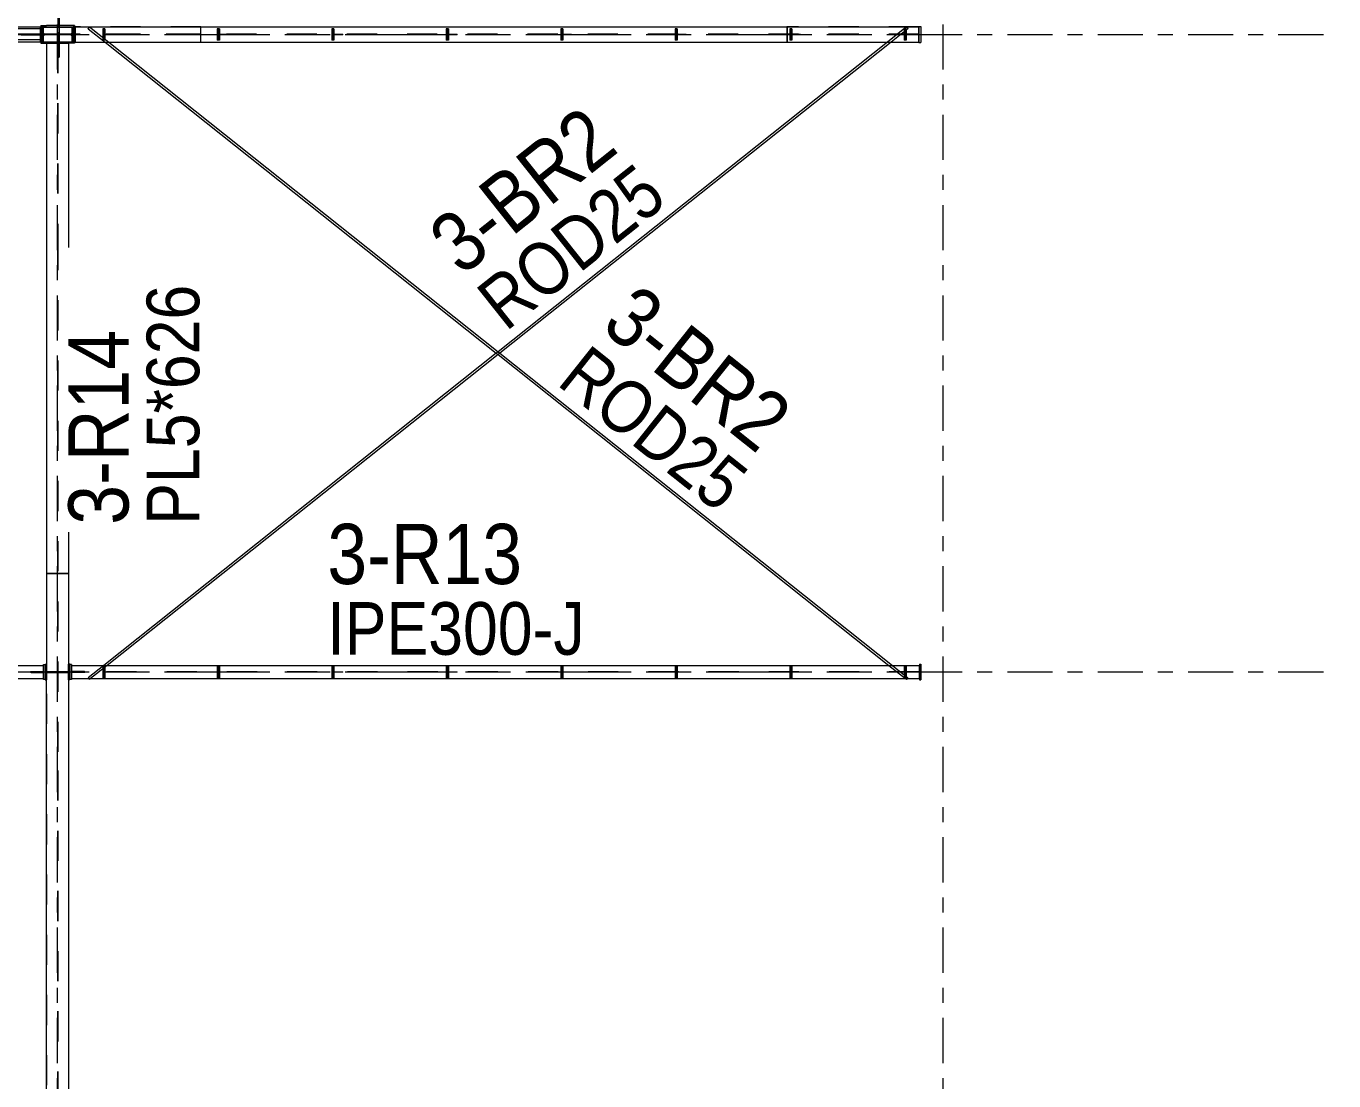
# Model space of a CAD drawing. Header units: millimetres. Extents: x -183 to 639, y -32 to 542.
# Drawn here: x -2.1 to 84.8, y 269.7 to 339.8 of the extents above; entities that cross this region are included whole.
import ezdxf

# ---------------------------------------------------------------- set-up
doc = ezdxf.new("R2010")
doc.units = ezdxf.units.MM
for name, pattern in [('XKITLINE00', [0]), ('XKITLINE02', [4, 2, -2]), ('XKITLINE03', [6, 3, -1, 1, -1])]:
    doc.linetypes.add(name, pattern=pattern)
for name, color, linetype, lineweight in [('Part', 2, 'Continuous', 0), ('PartMark', 7, 'Continuous', 0), ('S-grid', 1, 'Continuous', 0)]:
    doc.layers.add(name, color=color, linetype=linetype, lineweight=lineweight)
doc.styles.add('ARIAL', font='ARIAL.TTF')

# ---------------------------------------------------------------- blocks, each defined once
blk = doc.blocks.new('*A6')
at = {"layer": 'S-grid', "color": 1, "linetype": 'XKITLINE03', "lineweight": 0}
blk.add_line((58.824, -17.067), (58.824, 527.648), dxfattribs=at)
blk = doc.blocks.new('*A7')
at = {"layer": 'S-grid', "color": 1, "linetype": 'XKITLINE03', "lineweight": 0}
blk.add_line((0, -17.067), (0, 527.648), dxfattribs=at)
blk = doc.blocks.new('*A427')
at = {"layer": 'S-grid', "color": 1, "linetype": 'XKITLINE03', "lineweight": 0}
blk.add_line((-32.9, 339.265), (84.788, 339.265), dxfattribs=at)
blk = doc.blocks.new('*A428')
at = {"layer": 'S-grid', "color": 1, "linetype": 'XKITLINE03', "lineweight": 0}
blk.add_line((-32.9, 296.912), (84.788, 296.912), dxfattribs=at)
blk = doc.blocks.new('*A492')
at = {"layer": 'Part', "color": 2, "linetype": 'XKITLINE00', "lineweight": 0}
for p, q in [((0.924, 297.353), (57.253, 297.353)), ((0.924, 296.471), (57.253, 296.471))]:
    blk.add_line(p, q, dxfattribs=at)
at = {"layer": 'Part', "color": 7, "linetype": 'XKITLINE02', "lineweight": 0}
for p, q in [((0.924, 297.353), (0.924, 296.471)), ((57.253, 296.471), (57.253, 297.353)), ((57.253, 296.931), (0.924, 296.931)), ((57.253, 296.893), (0.924, 296.893))]:
    blk.add_line(p, q, dxfattribs=at)
blk = doc.blocks.new('*A493')
at = {"layer": 'Part', "color": 2, "linetype": 'XKITLINE00', "lineweight": 0}
for p, q in [((1.159, 339.779), (57.224, 339.779)), ((1.159, 338.75), (57.224, 338.75))]:
    blk.add_line(p, q, dxfattribs=at)
at = {"layer": 'Part', "color": 7, "linetype": 'XKITLINE02', "lineweight": 0}
for p, q in [((1.159, 339.779), (1.159, 338.75)), ((57.224, 338.75), (57.224, 339.779)), ((57.224, 339.285), (1.159, 339.285)), ((57.224, 339.244), (1.159, 339.244))]:
    blk.add_line(p, q, dxfattribs=at)
blk = doc.blocks.new('*A494')
at = {"layer": 'Part', "color": 7, "linetype": 'XKITLINE02', "lineweight": 0}
for p, q in [((2.052, 339.674), (2.074, 339.703)), ((2.09, 339.703), (2.066, 339.674)), ((2.074, 339.703), (2.098, 339.731)), ((2.111, 339.731), (2.09, 339.703)), ((2.098, 339.731), (2.117, 339.752)), ((2.125, 339.752), (2.111, 339.731)), ((2.117, 339.752), (2.127, 339.76)), ((2.127, 339.76), (2.125, 339.752)), ((2.127, 339.76), (3.398, 338.75)), ((2.036, 339.645), (2.039, 339.653)), ((2.046, 339.653), (2.036, 339.645)), ((2.036, 339.645), (3.162, 338.75)), ((2.039, 339.653), (2.052, 339.674)), ((2.066, 339.674), (2.046, 339.653)), ((29.148, 318.088), (29.266, 317.994)), ((29.266, 318.182), (29.383, 318.088)), ((55.226, 297.353), (56.336, 296.471)), ((55.462, 297.353), (56.495, 296.532)), ((56.442, 296.474), (56.439, 296.471)), ((56.465, 296.503), (56.442, 296.474)), ((56.457, 296.474), (56.454, 296.471)), ((56.457, 296.474), (56.479, 296.503)), ((56.485, 296.524), (56.465, 296.503)), ((56.479, 296.503), (56.492, 296.524)), ((56.495, 296.532), (56.485, 296.524)), ((56.492, 296.524), (56.495, 296.532))]:
    blk.add_line(p, q, dxfattribs=at)
at = {"layer": 'Part', "color": 2, "linetype": 'XKITLINE00', "lineweight": 0}
for p, q in [((3.162, 338.75), (29.148, 318.088)), ((3.398, 338.75), (29.266, 318.182)), ((29.266, 317.994), (55.226, 297.353)), ((29.383, 318.088), (55.462, 297.353)), ((56.336, 296.471), (56.404, 296.416)), ((56.406, 296.424), (56.404, 296.416)), ((56.404, 296.416), (56.414, 296.424)), ((56.42, 296.445), (56.406, 296.424)), ((56.414, 296.424), (56.433, 296.445)), ((56.439, 296.471), (56.42, 296.445)), ((56.454, 296.471), (56.433, 296.445))]:
    blk.add_line(p, q, dxfattribs=at)
blk = doc.blocks.new('*A495')
at = {"layer": 'Part', "color": 7, "linetype": 'XKITLINE02', "lineweight": 0}
for p, q in [((56.404, 339.76), (55.133, 338.75)), ((56.414, 339.752), (56.404, 339.76)), ((56.404, 339.76), (56.406, 339.752)), ((56.406, 339.752), (56.42, 339.731)), ((56.433, 339.731), (56.414, 339.752)), ((56.42, 339.731), (56.442, 339.703)), ((56.457, 339.703), (56.433, 339.731)), ((56.442, 339.703), (56.465, 339.674)), ((56.479, 339.674), (56.457, 339.703)), ((56.495, 339.645), (55.369, 338.75)), ((56.465, 339.674), (56.485, 339.653)), ((56.492, 339.653), (56.479, 339.674)), ((56.485, 339.653), (56.495, 339.645)), ((56.495, 339.645), (56.492, 339.653)), ((29.266, 318.182), (29.148, 318.088)), ((29.383, 318.088), (29.266, 317.994)), ((3.069, 297.353), (2.036, 296.532)), ((3.305, 297.353), (2.195, 296.471)), ((2.039, 296.524), (2.036, 296.532)), ((2.036, 296.532), (2.046, 296.524)), ((2.052, 296.503), (2.039, 296.524)), ((2.046, 296.524), (2.066, 296.503)), ((2.074, 296.474), (2.052, 296.503)), ((2.066, 296.503), (2.09, 296.474)), ((2.074, 296.474), (2.077, 296.471)), ((2.09, 296.474), (2.111, 296.445)), ((2.111, 296.445), (2.125, 296.424)), ((2.125, 296.424), (2.127, 296.416))]:
    blk.add_line(p, q, dxfattribs=at)
at = {"layer": 'Part', "color": 2, "linetype": 'XKITLINE00', "lineweight": 0}
for p, q in [((55.133, 338.75), (29.266, 318.182)), ((55.369, 338.75), (29.383, 318.088)), ((29.148, 318.088), (3.069, 297.353)), ((29.266, 317.994), (3.305, 297.353)), ((2.077, 296.471), (2.098, 296.445)), ((2.117, 296.424), (2.098, 296.445)), ((2.127, 296.416), (2.117, 296.424)), ((2.195, 296.471), (2.127, 296.416))]:
    blk.add_line(p, q, dxfattribs=at)
blk = doc.blocks.new('*A496')
at = {"layer": 'Part', "color": 7, "linetype": 'XKITLINE02', "lineweight": 0}
for p, q in [((0.015, 325.603), (-0.015, 325.603)), ((-0.015, 325.603), (0.015, 325.603)), ((-0.015, 325.603), (-0.015, 290.368)), ((0.015, 325.603), (0.015, 290.368)), ((-0.015, 290.368), (0.015, 290.368)), ((0.015, 290.368), (-0.015, 290.368))]:
    blk.add_line(p, q, dxfattribs=at)
blk = doc.blocks.new('*A497')
at = {"layer": 'Part', "color": 2, "linetype": 'XKITLINE00', "lineweight": 0}
for p, q in [((-0.735, 338.691), (0.735, 338.691)), ((-0.735, 338.691), (-0.735, 303.456)), ((0.735, 338.691), (0.735, 325.103)), ((0.735, 306.193), (0.735, 303.456)), ((0.735, 303.456), (-0.735, 303.456))]:
    blk.add_line(p, q, dxfattribs=at)
blk = doc.blocks.new('*A498')
at = {"layer": 'Part', "color": 7, "linetype": 'XKITLINE02', "lineweight": 0}
for p, q in [((0.735, 338.691), (-0.735, 338.691)), ((-0.735, 338.691), (-0.735, 303.456)), ((0.735, 338.691), (0.735, 325.103)), ((0.735, 306.193), (0.735, 303.456)), ((0.735, 303.456), (-0.735, 303.456))]:
    blk.add_line(p, q, dxfattribs=at)
blk = doc.blocks.new('*A499')
at = {"layer": 'Part', "color": 2, "linetype": 'XKITLINE00', "lineweight": 0}
for p, q in [((0.924, 296.888), (0.924, 296.935)), ((1.798, 296.935), (0.924, 296.935)), ((1.798, 296.888), (0.924, 296.888)), ((0.995, 296.935), (0.995, 296.888)), ((1.798, 296.935), (1.801, 296.935)), ((1.798, 296.888), (1.798, 296.935)), ((1.801, 296.888), (1.798, 296.888)), ((1.801, 296.935), (1.801, 296.888))]:
    blk.add_line(p, q, dxfattribs=at)
at = {"layer": 'Part', "color": 7, "linetype": 'XKITLINE02', "lineweight": 0}
blk.add_line((1.011, 296.888), (1.011, 296.935), dxfattribs=at)
blk = doc.blocks.new('*A500')
at = {"layer": 'Part', "color": 2, "linetype": 'XKITLINE00', "lineweight": 0}
for p, q in [((10.753, 297.294), (10.612, 297.294)), ((10.612, 297.294), (10.612, 296.529)), ((10.641, 296.529), (10.641, 297.294)), ((10.753, 297.294), (10.753, 296.926)), ((10.753, 296.529), (10.612, 296.529)), ((10.753, 296.897), (10.753, 296.529))]:
    blk.add_line(p, q, dxfattribs=at)
at = {"layer": 'Part', "color": 7, "linetype": 'XKITLINE02', "lineweight": 0}
for p, q in [((10.723, 296.529), (10.723, 297.294)), ((10.753, 296.926), (10.753, 296.897))]:
    blk.add_line(p, q, dxfattribs=at)
blk = doc.blocks.new('*A501')
at = {"layer": 'Part', "color": 2, "linetype": 'XKITLINE00', "lineweight": 0}
for p, q in [((10.691, 296.897), (10.691, 296.926)), ((10.691, 296.926), (11.338, 296.926)), ((11.338, 296.897), (10.691, 296.897)), ((11.338, 296.897), (11.338, 296.926))]:
    blk.add_line(p, q, dxfattribs=at)
at = {"layer": 'Part', "color": 7, "linetype": 'XKITLINE02', "lineweight": 0}
blk.add_line((10.753, 296.897), (10.753, 296.926), dxfattribs=at)
blk = doc.blocks.new('*A502')
at = {"layer": 'Part', "color": 2, "linetype": 'XKITLINE00', "lineweight": 0}
for p, q in [((3.148, 297.294), (3.007, 297.294)), ((3.007, 297.294), (3.007, 296.529)), ((3.037, 296.529), (3.037, 297.294)), ((3.148, 297.294), (3.148, 296.926)), ((3.148, 296.529), (3.007, 296.529)), ((3.148, 296.897), (3.148, 296.529))]:
    blk.add_line(p, q, dxfattribs=at)
at = {"layer": 'Part', "color": 7, "linetype": 'XKITLINE02', "lineweight": 0}
for p, q in [((3.118, 296.529), (3.118, 297.294)), ((3.148, 296.926), (3.148, 296.897))]:
    blk.add_line(p, q, dxfattribs=at)
blk = doc.blocks.new('*A503')
at = {"layer": 'Part', "color": 2, "linetype": 'XKITLINE00', "lineweight": 0}
for p, q in [((3.086, 296.897), (3.086, 296.926)), ((3.086, 296.926), (3.733, 296.926)), ((3.733, 296.897), (3.086, 296.897)), ((3.733, 296.897), (3.733, 296.926))]:
    blk.add_line(p, q, dxfattribs=at)
at = {"layer": 'Part', "color": 7, "linetype": 'XKITLINE02', "lineweight": 0}
blk.add_line((3.148, 296.897), (3.148, 296.926), dxfattribs=at)
blk = doc.blocks.new('*A504')
at = {"layer": 'Part', "color": 2, "linetype": 'XKITLINE00', "lineweight": 0}
for p, q in [((41.172, 297.294), (41.032, 297.294)), ((41.032, 297.294), (41.032, 296.529)), ((41.061, 296.529), (41.061, 297.294)), ((41.172, 297.294), (41.172, 296.926)), ((41.172, 296.529), (41.032, 296.529)), ((41.172, 296.897), (41.172, 296.529))]:
    blk.add_line(p, q, dxfattribs=at)
at = {"layer": 'Part', "color": 7, "linetype": 'XKITLINE02', "lineweight": 0}
for p, q in [((41.143, 296.529), (41.143, 297.294)), ((41.172, 296.926), (41.172, 296.897))]:
    blk.add_line(p, q, dxfattribs=at)
blk = doc.blocks.new('*A505')
at = {"layer": 'Part', "color": 2, "linetype": 'XKITLINE00', "lineweight": 0}
for p, q in [((41.11, 296.897), (41.11, 296.926)), ((41.11, 296.926), (41.757, 296.926)), ((41.757, 296.897), (41.11, 296.897)), ((41.757, 296.897), (41.757, 296.926))]:
    blk.add_line(p, q, dxfattribs=at)
at = {"layer": 'Part', "color": 7, "linetype": 'XKITLINE02', "lineweight": 0}
blk.add_line((41.172, 296.897), (41.172, 296.926), dxfattribs=at)
blk = doc.blocks.new('*A506')
at = {"layer": 'Part', "color": 2, "linetype": 'XKITLINE00', "lineweight": 0}
for p, q in [((25.962, 297.294), (25.822, 297.294)), ((25.822, 297.294), (25.822, 296.529)), ((25.851, 296.529), (25.851, 297.294)), ((25.962, 297.294), (25.962, 296.926)), ((25.962, 296.529), (25.822, 296.529)), ((25.962, 296.897), (25.962, 296.529))]:
    blk.add_line(p, q, dxfattribs=at)
at = {"layer": 'Part', "color": 7, "linetype": 'XKITLINE02', "lineweight": 0}
for p, q in [((25.933, 296.529), (25.933, 297.294)), ((25.962, 296.926), (25.962, 296.897))]:
    blk.add_line(p, q, dxfattribs=at)
blk = doc.blocks.new('*A507')
at = {"layer": 'Part', "color": 2, "linetype": 'XKITLINE00', "lineweight": 0}
for p, q in [((25.901, 296.897), (25.901, 296.926)), ((25.901, 296.926), (26.547, 296.926)), ((26.547, 296.897), (25.901, 296.897)), ((26.547, 296.897), (26.547, 296.926))]:
    blk.add_line(p, q, dxfattribs=at)
at = {"layer": 'Part', "color": 7, "linetype": 'XKITLINE02', "lineweight": 0}
blk.add_line((25.962, 296.897), (25.962, 296.926), dxfattribs=at)
blk = doc.blocks.new('*A508')
at = {"layer": 'Part', "color": 2, "linetype": 'XKITLINE00', "lineweight": 0}
for p, q in [((33.567, 297.294), (33.427, 297.294)), ((33.427, 297.294), (33.427, 296.529)), ((33.456, 296.529), (33.456, 297.294)), ((33.567, 297.294), (33.567, 296.926)), ((33.567, 296.529), (33.427, 296.529)), ((33.567, 296.897), (33.567, 296.529))]:
    blk.add_line(p, q, dxfattribs=at)
at = {"layer": 'Part', "color": 7, "linetype": 'XKITLINE02', "lineweight": 0}
for p, q in [((33.538, 296.529), (33.538, 297.294)), ((33.567, 296.926), (33.567, 296.897))]:
    blk.add_line(p, q, dxfattribs=at)
blk = doc.blocks.new('*A509')
at = {"layer": 'Part', "color": 2, "linetype": 'XKITLINE00', "lineweight": 0}
for p, q in [((33.505, 296.897), (33.505, 296.926)), ((33.505, 296.926), (34.152, 296.926)), ((34.152, 296.897), (33.505, 296.897)), ((34.152, 296.897), (34.152, 296.926))]:
    blk.add_line(p, q, dxfattribs=at)
at = {"layer": 'Part', "color": 7, "linetype": 'XKITLINE02', "lineweight": 0}
blk.add_line((33.567, 296.897), (33.567, 296.926), dxfattribs=at)
blk = doc.blocks.new('*A510')
at = {"layer": 'Part', "color": 2, "linetype": 'XKITLINE00', "lineweight": 0}
for p, q in [((57.253, 297.441), (57.253, 296.382)), ((57.253, 297.441), (57.341, 297.441)), ((57.341, 297.441), (57.341, 296.382)), ((57.253, 296.382), (57.341, 296.382))]:
    blk.add_line(p, q, dxfattribs=at)
blk = doc.blocks.new('*A511')
at = {"layer": 'Part', "color": 2, "linetype": 'XKITLINE00', "lineweight": 0}
for p, q in [((48.715, 296.897), (48.715, 296.926)), ((48.715, 296.926), (49.362, 296.926)), ((49.362, 296.897), (48.715, 296.897)), ((49.362, 296.897), (49.362, 296.926))]:
    blk.add_line(p, q, dxfattribs=at)
at = {"layer": 'Part', "color": 7, "linetype": 'XKITLINE02', "lineweight": 0}
blk.add_line((48.777, 296.897), (48.777, 296.926), dxfattribs=at)
blk = doc.blocks.new('*A512')
at = {"layer": 'Part', "color": 2, "linetype": 'XKITLINE00', "lineweight": 0}
for p, q in [((48.777, 297.294), (48.637, 297.294)), ((48.637, 297.294), (48.637, 296.529)), ((48.666, 296.529), (48.666, 297.294)), ((48.777, 297.294), (48.777, 296.926)), ((48.777, 296.529), (48.637, 296.529)), ((48.777, 296.897), (48.777, 296.529))]:
    blk.add_line(p, q, dxfattribs=at)
at = {"layer": 'Part', "color": 7, "linetype": 'XKITLINE02', "lineweight": 0}
for p, q in [((48.748, 296.529), (48.748, 297.294)), ((48.777, 296.926), (48.777, 296.897))]:
    blk.add_line(p, q, dxfattribs=at)
blk = doc.blocks.new('*A513')
at = {"layer": 'Part', "color": 2, "linetype": 'XKITLINE00', "lineweight": 0}
for p, q in [((56.32, 296.897), (56.32, 296.926)), ((56.32, 296.926), (56.967, 296.926)), ((56.967, 296.897), (56.32, 296.897)), ((56.967, 296.897), (56.967, 296.926))]:
    blk.add_line(p, q, dxfattribs=at)
at = {"layer": 'Part', "color": 7, "linetype": 'XKITLINE02', "lineweight": 0}
blk.add_line((56.382, 296.897), (56.382, 296.926), dxfattribs=at)
blk = doc.blocks.new('*A514')
at = {"layer": 'Part', "color": 2, "linetype": 'XKITLINE00', "lineweight": 0}
for p, q in [((56.382, 297.294), (56.241, 297.294)), ((56.241, 297.294), (56.241, 296.529)), ((56.271, 296.529), (56.271, 297.294)), ((56.382, 297.294), (56.382, 296.926)), ((56.382, 296.529), (56.241, 296.529)), ((56.382, 296.897), (56.382, 296.529))]:
    blk.add_line(p, q, dxfattribs=at)
at = {"layer": 'Part', "color": 7, "linetype": 'XKITLINE02', "lineweight": 0}
for p, q in [((56.353, 296.529), (56.353, 297.294)), ((56.382, 296.926), (56.382, 296.897))]:
    blk.add_line(p, q, dxfattribs=at)
blk = doc.blocks.new('*A516')
at = {"layer": 'Part', "color": 7, "linetype": 'XKITLINE02', "lineweight": 0}
for p, q in [((-1.029, 338.75), (-1.029, 339.779)), ((-1.029, 339.779), (-0.965, 339.779)), ((-0.965, 339.779), (-0.965, 339.285)), ((0.965, 339.285), (0.965, 339.779)), ((0.965, 339.779), (1.029, 339.779)), ((-0.965, 339.285), (0.965, 339.285)), ((0.965, 339.244), (-0.965, 339.244)), ((-0.965, 339.244), (-0.965, 338.75)), ((0.965, 338.75), (0.965, 339.244)), ((-0.965, 338.75), (-1.029, 338.75)), ((1.029, 338.75), (0.965, 338.75))]:
    blk.add_line(p, q, dxfattribs=at)
at = {"layer": 'Part', "color": 2, "linetype": 'XKITLINE00', "lineweight": 0}
blk.add_line((1.029, 339.779), (1.029, 338.75), dxfattribs=at)
blk = doc.blocks.new('*A517')
at = {"layer": 'Part', "color": 7, "linetype": 'XKITLINE02', "lineweight": 0}
for p, q in [((0.015, 338.691), (-0.015, 338.691)), ((-0.015, 338.691), (0.015, 338.691)), ((-0.015, 338.691), (-0.015, 325.603)), ((0.015, 338.691), (0.015, 325.603)), ((-0.015, 325.603), (0.015, 325.603)), ((0.015, 325.603), (-0.015, 325.603))]:
    blk.add_line(p, q, dxfattribs=at)
blk = doc.blocks.new('*A518')
at = {"layer": 'Part', "color": 7, "linetype": 'XKITLINE02', "lineweight": 0}
for p, q in [((1.159, 339.779), (1.159, 338.75)), ((9.52, 339.779), (1.159, 339.779)), ((9.5, 339.779), (9.5, 338.75)), ((9.52, 338.75), (9.52, 339.779)), ((9.5, 339.285), (1.159, 339.285)), ((9.5, 339.244), (1.159, 339.244)), ((1.244, 339.244), (1.244, 339.285)), ((1.159, 338.75), (9.52, 338.75))]:
    blk.add_line(p, q, dxfattribs=at)
blk = doc.blocks.new('*A519')
at = {"layer": 'Part', "color": 7, "linetype": 'XKITLINE02', "lineweight": 0}
for p, q in [((0.015, 339.244), (0.015, 338.75)), ((0.103, 339.244), (0.015, 339.244)), ((0.103, 339.156), (0.015, 339.156)), ((0.103, 339.244), (0.103, 338.75)), ((0.103, 338.75), (0.015, 338.75)), ((0.015, 338.75), (0.103, 338.75)), ((0.015, 338.691), (0.015, 337.75)), ((0.103, 338.691), (0.103, 337.75)), ((0.103, 337.75), (0.015, 337.75)), ((0.015, 337.75), (0.103, 337.75))]:
    blk.add_line(p, q, dxfattribs=at)
at = {"layer": 'Part', "color": 2, "linetype": 'XKITLINE00', "lineweight": 0}
for p, q in [((0.015, 338.75), (0.015, 338.691)), ((0.103, 338.75), (0.103, 338.691))]:
    blk.add_line(p, q, dxfattribs=at)
blk = doc.blocks.new('*A520')
at = {"layer": 'Part', "color": 7, "linetype": 'XKITLINE02', "lineweight": 0}
for p, q in [((0.015, 340.779), (0.015, 339.838)), ((0.103, 340.779), (0.015, 340.779)), ((0.015, 340.779), (0.103, 340.779)), ((0.103, 340.779), (0.103, 339.838)), ((0.103, 339.779), (0.015, 339.779)), ((0.103, 339.779), (0.015, 339.779)), ((0.015, 339.285), (0.015, 339.779)), ((0.103, 339.779), (0.103, 339.285)), ((0.103, 339.374), (0.015, 339.374)), ((0.103, 339.285), (0.015, 339.285))]:
    blk.add_line(p, q, dxfattribs=at)
at = {"layer": 'Part', "color": 2, "linetype": 'XKITLINE00', "lineweight": 0}
for p, q in [((0.015, 339.779), (0.015, 339.838)), ((0.103, 339.838), (0.103, 339.779))]:
    blk.add_line(p, q, dxfattribs=at)
blk = doc.blocks.new('*A521')
at = {"layer": 'Part', "color": 2, "linetype": 'XKITLINE00', "lineweight": 0}
for p, q in [((1.159, 339.794), (1.041, 339.794)), ((1.041, 338.735), (1.041, 339.794)), ((1.159, 339.794), (1.159, 338.735)), ((1.159, 338.735), (1.041, 338.735))]:
    blk.add_line(p, q, dxfattribs=at)
blk = doc.blocks.new('*A523')
at = {"layer": 'Part', "color": 2, "linetype": 'XKITLINE00', "lineweight": 0}
for p, q in [((18.357, 339.647), (18.217, 339.647)), ((18.217, 339.647), (18.217, 338.882)), ((18.357, 338.882), (18.217, 338.882)), ((18.246, 338.882), (18.246, 339.647)), ((18.357, 339.647), (18.357, 339.279)), ((18.357, 339.25), (18.357, 338.882))]:
    blk.add_line(p, q, dxfattribs=at)
at = {"layer": 'Part', "color": 7, "linetype": 'XKITLINE02', "lineweight": 0}
for p, q in [((18.328, 338.882), (18.328, 339.647)), ((18.357, 339.279), (18.357, 339.25))]:
    blk.add_line(p, q, dxfattribs=at)
blk = doc.blocks.new('*A524')
at = {"layer": 'Part', "color": 2, "linetype": 'XKITLINE00', "lineweight": 0}
for p, q in [((18.296, 339.25), (18.296, 339.279)), ((18.296, 339.279), (18.942, 339.279)), ((18.942, 339.25), (18.296, 339.25)), ((18.942, 339.25), (18.942, 339.279))]:
    blk.add_line(p, q, dxfattribs=at)
at = {"layer": 'Part', "color": 7, "linetype": 'XKITLINE02', "lineweight": 0}
blk.add_line((18.357, 339.25), (18.357, 339.279), dxfattribs=at)
blk = doc.blocks.new('*A525')
at = {"layer": 'Part', "color": 2, "linetype": 'XKITLINE00', "lineweight": 0}
for p, q in [((10.753, 339.647), (10.612, 339.647)), ((10.612, 339.647), (10.612, 338.882)), ((10.753, 338.882), (10.612, 338.882)), ((10.641, 338.882), (10.641, 339.647)), ((10.753, 339.647), (10.753, 339.279)), ((10.753, 339.25), (10.753, 338.882))]:
    blk.add_line(p, q, dxfattribs=at)
at = {"layer": 'Part', "color": 7, "linetype": 'XKITLINE02', "lineweight": 0}
for p, q in [((10.723, 338.882), (10.723, 339.647)), ((10.753, 339.279), (10.753, 339.25))]:
    blk.add_line(p, q, dxfattribs=at)
blk = doc.blocks.new('*A526')
at = {"layer": 'Part', "color": 2, "linetype": 'XKITLINE00', "lineweight": 0}
for p, q in [((10.691, 339.25), (10.691, 339.279)), ((10.691, 339.279), (11.338, 339.279)), ((11.338, 339.25), (10.691, 339.25)), ((11.338, 339.25), (11.338, 339.279))]:
    blk.add_line(p, q, dxfattribs=at)
at = {"layer": 'Part', "color": 7, "linetype": 'XKITLINE02', "lineweight": 0}
blk.add_line((10.753, 339.25), (10.753, 339.279), dxfattribs=at)
blk = doc.blocks.new('*A527')
at = {"layer": 'Part', "color": 2, "linetype": 'XKITLINE00', "lineweight": 0}
for p, q in [((3.148, 339.647), (3.007, 339.647)), ((3.007, 339.647), (3.007, 338.882)), ((3.148, 338.882), (3.007, 338.882)), ((3.037, 338.882), (3.037, 339.647)), ((3.148, 339.647), (3.148, 339.279)), ((3.148, 339.25), (3.148, 338.882))]:
    blk.add_line(p, q, dxfattribs=at)
at = {"layer": 'Part', "color": 7, "linetype": 'XKITLINE02', "lineweight": 0}
for p, q in [((3.118, 338.882), (3.118, 339.647)), ((3.148, 339.279), (3.148, 339.25))]:
    blk.add_line(p, q, dxfattribs=at)
blk = doc.blocks.new('*A528')
at = {"layer": 'Part', "color": 2, "linetype": 'XKITLINE00', "lineweight": 0}
for p, q in [((3.086, 339.25), (3.086, 339.279)), ((3.086, 339.279), (3.733, 339.279)), ((3.733, 339.25), (3.086, 339.25)), ((3.733, 339.25), (3.733, 339.279))]:
    blk.add_line(p, q, dxfattribs=at)
at = {"layer": 'Part', "color": 7, "linetype": 'XKITLINE02', "lineweight": 0}
blk.add_line((3.148, 339.25), (3.148, 339.279), dxfattribs=at)
blk = doc.blocks.new('*A529')
at = {"layer": 'Part', "color": 2, "linetype": 'XKITLINE00', "lineweight": 0}
for p, q in [((41.172, 339.647), (41.032, 339.647)), ((41.032, 339.647), (41.032, 338.882)), ((41.172, 338.882), (41.032, 338.882)), ((41.061, 338.882), (41.061, 339.647)), ((41.172, 339.647), (41.172, 339.279)), ((41.172, 339.25), (41.172, 338.882))]:
    blk.add_line(p, q, dxfattribs=at)
at = {"layer": 'Part', "color": 7, "linetype": 'XKITLINE02', "lineweight": 0}
for p, q in [((41.143, 338.882), (41.143, 339.647)), ((41.172, 339.279), (41.172, 339.25))]:
    blk.add_line(p, q, dxfattribs=at)
blk = doc.blocks.new('*A530')
at = {"layer": 'Part', "color": 2, "linetype": 'XKITLINE00', "lineweight": 0}
for p, q in [((41.11, 339.25), (41.11, 339.279)), ((41.11, 339.279), (41.757, 339.279)), ((41.757, 339.25), (41.11, 339.25)), ((41.757, 339.25), (41.757, 339.279))]:
    blk.add_line(p, q, dxfattribs=at)
at = {"layer": 'Part', "color": 7, "linetype": 'XKITLINE02', "lineweight": 0}
blk.add_line((41.172, 339.25), (41.172, 339.279), dxfattribs=at)
blk = doc.blocks.new('*A531')
at = {"layer": 'Part', "color": 2, "linetype": 'XKITLINE00', "lineweight": 0}
for p, q in [((25.962, 339.647), (25.822, 339.647)), ((25.822, 339.647), (25.822, 338.882)), ((25.962, 338.882), (25.822, 338.882)), ((25.851, 338.882), (25.851, 339.647)), ((25.962, 339.647), (25.962, 339.279)), ((25.962, 339.25), (25.962, 338.882))]:
    blk.add_line(p, q, dxfattribs=at)
at = {"layer": 'Part', "color": 7, "linetype": 'XKITLINE02', "lineweight": 0}
for p, q in [((25.933, 338.882), (25.933, 339.647)), ((25.962, 339.279), (25.962, 339.25))]:
    blk.add_line(p, q, dxfattribs=at)
blk = doc.blocks.new('*A532')
at = {"layer": 'Part', "color": 2, "linetype": 'XKITLINE00', "lineweight": 0}
for p, q in [((25.901, 339.25), (25.901, 339.279)), ((25.901, 339.279), (26.547, 339.279)), ((26.547, 339.25), (25.901, 339.25)), ((26.547, 339.25), (26.547, 339.279))]:
    blk.add_line(p, q, dxfattribs=at)
at = {"layer": 'Part', "color": 7, "linetype": 'XKITLINE02', "lineweight": 0}
blk.add_line((25.962, 339.25), (25.962, 339.279), dxfattribs=at)
blk = doc.blocks.new('*A533')
at = {"layer": 'Part', "color": 2, "linetype": 'XKITLINE00', "lineweight": 0}
for p, q in [((33.567, 339.647), (33.427, 339.647)), ((33.427, 339.647), (33.427, 338.882)), ((33.567, 338.882), (33.427, 338.882)), ((33.456, 338.882), (33.456, 339.647)), ((33.567, 339.647), (33.567, 339.279)), ((33.567, 339.25), (33.567, 338.882))]:
    blk.add_line(p, q, dxfattribs=at)
at = {"layer": 'Part', "color": 7, "linetype": 'XKITLINE02', "lineweight": 0}
for p, q in [((33.538, 338.882), (33.538, 339.647)), ((33.567, 339.279), (33.567, 339.25))]:
    blk.add_line(p, q, dxfattribs=at)
blk = doc.blocks.new('*A534')
at = {"layer": 'Part', "color": 2, "linetype": 'XKITLINE00', "lineweight": 0}
for p, q in [((33.505, 339.25), (33.505, 339.279)), ((33.505, 339.279), (34.152, 339.279)), ((34.152, 339.25), (33.505, 339.25)), ((34.152, 339.25), (34.152, 339.279))]:
    blk.add_line(p, q, dxfattribs=at)
at = {"layer": 'Part', "color": 7, "linetype": 'XKITLINE02', "lineweight": 0}
blk.add_line((33.567, 339.25), (33.567, 339.279), dxfattribs=at)
blk = doc.blocks.new('*A536')
at = {"layer": 'Part', "color": 7, "linetype": 'XKITLINE02', "lineweight": 0}
for p, q in [((57.224, 339.779), (48.458, 339.779)), ((48.458, 339.779), (48.458, 338.75)), ((48.465, 339.779), (48.465, 338.75)), ((57.224, 338.75), (57.224, 339.779)), ((57.224, 339.285), (48.465, 339.285)), ((57.224, 339.244), (48.465, 339.244)), ((57.138, 339.244), (57.138, 339.285)), ((48.458, 338.75), (57.224, 338.75))]:
    blk.add_line(p, q, dxfattribs=at)
blk = doc.blocks.new('*A537')
at = {"layer": 'Part', "color": 2, "linetype": 'XKITLINE00', "lineweight": 0}
for p, q in [((48.715, 339.25), (48.715, 339.279)), ((48.715, 339.279), (49.362, 339.279)), ((49.362, 339.25), (48.715, 339.25)), ((49.362, 339.25), (49.362, 339.279))]:
    blk.add_line(p, q, dxfattribs=at)
at = {"layer": 'Part', "color": 7, "linetype": 'XKITLINE02', "lineweight": 0}
blk.add_line((48.777, 339.25), (48.777, 339.279), dxfattribs=at)
blk = doc.blocks.new('*A538')
at = {"layer": 'Part', "color": 2, "linetype": 'XKITLINE00', "lineweight": 0}
for p, q in [((48.777, 339.647), (48.637, 339.647)), ((48.637, 339.647), (48.637, 338.882)), ((48.777, 338.882), (48.637, 338.882)), ((48.666, 338.882), (48.666, 339.647)), ((48.777, 339.647), (48.777, 339.279)), ((48.777, 339.25), (48.777, 338.882))]:
    blk.add_line(p, q, dxfattribs=at)
at = {"layer": 'Part', "color": 7, "linetype": 'XKITLINE02', "lineweight": 0}
for p, q in [((48.748, 338.882), (48.748, 339.647)), ((48.777, 339.279), (48.777, 339.25))]:
    blk.add_line(p, q, dxfattribs=at)
blk = doc.blocks.new('*A539')
at = {"layer": 'Part', "color": 2, "linetype": 'XKITLINE00', "lineweight": 0}
for p, q in [((56.32, 339.25), (56.32, 339.279)), ((56.32, 339.279), (56.967, 339.279)), ((56.967, 339.25), (56.32, 339.25)), ((56.967, 339.25), (56.967, 339.279))]:
    blk.add_line(p, q, dxfattribs=at)
at = {"layer": 'Part', "color": 7, "linetype": 'XKITLINE02', "lineweight": 0}
blk.add_line((56.382, 339.25), (56.382, 339.279), dxfattribs=at)
blk = doc.blocks.new('*A540')
at = {"layer": 'Part', "color": 2, "linetype": 'XKITLINE00', "lineweight": 0}
for p, q in [((56.382, 339.647), (56.241, 339.647)), ((56.241, 339.647), (56.241, 338.882)), ((56.382, 338.882), (56.241, 338.882)), ((56.271, 338.882), (56.271, 339.647)), ((56.382, 339.647), (56.382, 339.279)), ((56.382, 339.25), (56.382, 338.882))]:
    blk.add_line(p, q, dxfattribs=at)
at = {"layer": 'Part', "color": 7, "linetype": 'XKITLINE02', "lineweight": 0}
for p, q in [((56.353, 338.882), (56.353, 339.647)), ((56.382, 339.279), (56.382, 339.25))]:
    blk.add_line(p, q, dxfattribs=at)
blk = doc.blocks.new('*A541')
at = {"layer": 'Part', "color": 2, "linetype": 'XKITLINE00', "lineweight": 0}
for p, q in [((57.224, 339.794), (57.224, 338.735)), ((57.224, 339.794), (57.341, 339.794)), ((57.341, 339.794), (57.341, 338.735)), ((57.224, 338.735), (57.341, 338.735))]:
    blk.add_line(p, q, dxfattribs=at)
blk = doc.blocks.new('*A565')
at = {"layer": 'Part', "color": 2, "linetype": 'XKITLINE00', "lineweight": 0}
for p, q in [((-33.934, 296.471), (-33.934, 297.353)), ((-33.934, 297.353), (-33.544, 297.353)), ((-32.589, 297.353), (-0.924, 297.353)), ((-33.934, 296.471), (-0.924, 296.471))]:
    blk.add_line(p, q, dxfattribs=at)
at = {"layer": 'Part', "color": 7, "linetype": 'XKITLINE02', "lineweight": 0}
for p, q in [((-33.934, 297.353), (-33.928, 297.353)), ((-33.928, 297.353), (-33.928, 296.931)), ((-33.754, 296.931), (-33.754, 297.353)), ((-33.754, 297.353), (-33.749, 297.353)), ((-33.749, 297.353), (-33.749, 296.471)), ((-0.924, 296.471), (-0.924, 297.353)), ((-33.928, 296.471), (-33.934, 296.471)), ((-33.928, 296.931), (-32.947, 296.931)), ((-0.924, 296.893), (-33.928, 296.893)), ((-33.928, 296.893), (-33.928, 296.471)), ((-33.754, 296.471), (-33.754, 296.893)), ((-33.749, 296.471), (-33.754, 296.471)), ((-32.887, 296.931), (-0.924, 296.931))]:
    blk.add_line(p, q, dxfattribs=at)
blk = doc.blocks.new('*A566')
at = {"layer": 'Part', "color": 2, "linetype": 'XKITLINE00', "lineweight": 0}
for p, q in [((-0.735, 296.941), (-0.735, 296.882)), ((-0.735, 296.941), (0.735, 296.941)), ((-0.735, 296.882), (0.735, 296.882)), ((0.735, 296.882), (0.735, 296.941))]:
    blk.add_line(p, q, dxfattribs=at)
at = {"layer": 'Part', "color": 7, "linetype": 'XKITLINE02', "lineweight": 0}
for p, q in [((-0.647, 296.882), (-0.647, 296.941)), ((0.647, 296.941), (0.647, 296.882))]:
    blk.add_line(p, q, dxfattribs=at)
blk = doc.blocks.new('*A575')
at = {"layer": 'Part', "color": 7, "linetype": 'XKITLINE02', "lineweight": 0}
for p, q in [((-0.735, 296.941), (-0.015, 296.941)), ((-0.735, 296.882), (-0.735, 296.941)), ((-0.015, 296.882), (-0.735, 296.882)), ((-0.103, 296.941), (-0.103, 296.882)), ((-0.015, 296.941), (-0.015, 296.882))]:
    blk.add_line(p, q, dxfattribs=at)
blk = doc.blocks.new('*A576')
at = {"layer": 'Part', "color": 2, "linetype": 'XKITLINE00', "lineweight": 0}
for p, q in [((-0.824, 297.441), (-0.735, 297.441)), ((-0.824, 297.441), (-0.824, 296.382)), ((-0.735, 296.382), (-0.735, 297.441)), ((-0.824, 296.382), (-0.735, 296.382))]:
    blk.add_line(p, q, dxfattribs=at)
blk = doc.blocks.new('*A577')
at = {"layer": 'Part', "color": 7, "linetype": 'XKITLINE02', "lineweight": 0}
for p, q in [((-1.801, 296.935), (-0.924, 296.935)), ((-1.801, 296.935), (-1.801, 296.888)), ((-0.924, 296.888), (-1.801, 296.888)), ((-1.787, 296.888), (-1.787, 296.935)), ((-1.011, 296.888), (-1.011, 296.935)), ((-0.983, 296.888), (-0.983, 296.935)), ((-0.924, 296.935), (-0.924, 296.888))]:
    blk.add_line(p, q, dxfattribs=at)
blk = doc.blocks.new('*A580')
at = {"layer": 'Part', "color": 2, "linetype": 'XKITLINE00', "lineweight": 0}
for p, q in [((-0.924, 296.412), (-0.924, 297.412)), ((-0.924, 297.412), (-0.835, 297.412)), ((-0.835, 297.412), (-0.835, 296.412)), ((-0.835, 296.412), (-0.924, 296.412))]:
    blk.add_line(p, q, dxfattribs=at)
blk = doc.blocks.new('*A581')
at = {"layer": 'Part', "color": 2, "linetype": 'XKITLINE00', "lineweight": 0}
for p, q in [((-1.758, 296.935), (-0.924, 296.935)), ((-1.758, 296.888), (-1.758, 296.935)), ((-1.758, 296.888), (-0.924, 296.888)), ((-1.041, 296.935), (-1.041, 296.888)), ((-0.924, 296.935), (-0.924, 296.888))]:
    blk.add_line(p, q, dxfattribs=at)
at = {"layer": 'Part', "color": 7, "linetype": 'XKITLINE02', "lineweight": 0}
for p, q in [((-1.743, 296.888), (-1.743, 296.935)), ((-1.011, 296.888), (-1.011, 296.935))]:
    blk.add_line(p, q, dxfattribs=at)
blk = doc.blocks.new('*A586')
at = {"layer": 'Part', "color": 7, "linetype": 'XKITLINE02', "lineweight": 0}
for p, q in [((0.015, 290.368), (-0.015, 290.368)), ((-0.015, 290.368), (0.015, 290.368)), ((-0.015, 290.368), (-0.015, 255.132)), ((0.015, 290.368), (0.015, 255.132)), ((-0.015, 255.132), (0.015, 255.132)), ((0.015, 255.132), (-0.015, 255.132))]:
    blk.add_line(p, q, dxfattribs=at)
blk = doc.blocks.new('*A595')
at = {"layer": 'Part', "color": 2, "linetype": 'XKITLINE00', "lineweight": 0}
for p, q in [((-0.735, 303.456), (0.735, 303.456)), ((-0.735, 303.456), (-0.735, 297.441)), ((0.735, 303.456), (0.735, 297.441)), ((-0.735, 268.221), (-0.735, 296.382)), ((0.735, 296.382), (0.735, 268.221)), ((0.735, 268.221), (-0.735, 268.221))]:
    blk.add_line(p, q, dxfattribs=at)
at = {"layer": 'Part', "color": 7, "linetype": 'XKITLINE02', "lineweight": 0}
for p, q in [((-0.735, 297.441), (-0.735, 296.382)), ((0.735, 297.441), (0.735, 296.382))]:
    blk.add_line(p, q, dxfattribs=at)
blk = doc.blocks.new('*A596')
at = {"layer": 'Part', "color": 7, "linetype": 'XKITLINE02', "lineweight": 0}
for p, q in [((0.735, 303.456), (-0.735, 303.456)), ((-0.735, 303.456), (-0.735, 268.221)), ((0.735, 303.456), (0.735, 268.221)), ((0.735, 268.221), (-0.735, 268.221))]:
    blk.add_line(p, q, dxfattribs=at)
blk = doc.blocks.new('*A597')
at = {"layer": 'Part', "color": 2, "linetype": 'XKITLINE00', "lineweight": 0}
for p, q in [((0.824, 297.441), (0.735, 297.441)), ((0.735, 296.382), (0.735, 297.441)), ((0.824, 297.441), (0.824, 296.382)), ((0.824, 296.382), (0.735, 296.382))]:
    blk.add_line(p, q, dxfattribs=at)
blk = doc.blocks.new('*A598')
at = {"layer": 'Part', "color": 7, "linetype": 'XKITLINE02', "lineweight": 0}
for p, q in [((0.924, 296.888), (0.924, 296.935)), ((0.924, 296.935), (1.758, 296.935)), ((1.758, 296.888), (0.924, 296.888)), ((1.011, 296.888), (1.011, 296.935)), ((1.041, 296.888), (1.041, 296.935)), ((1.744, 296.935), (1.744, 296.888)), ((1.758, 296.888), (1.758, 296.935))]:
    blk.add_line(p, q, dxfattribs=at)
blk = doc.blocks.new('*A599')
at = {"layer": 'Part', "color": 7, "linetype": 'XKITLINE02', "lineweight": 0}
for p, q in [((0.015, 296.941), (0.735, 296.941)), ((0.015, 296.882), (0.015, 296.941)), ((0.735, 296.882), (0.015, 296.882)), ((0.103, 296.941), (0.103, 296.882)), ((0.735, 296.941), (0.735, 296.882))]:
    blk.add_line(p, q, dxfattribs=at)
blk = doc.blocks.new('*A600')
at = {"layer": 'Part', "color": 2, "linetype": 'XKITLINE00', "lineweight": 0}
for p, q in [((0.924, 297.412), (0.835, 297.412)), ((0.835, 296.412), (0.835, 297.412)), ((0.924, 297.412), (0.924, 296.412)), ((0.924, 296.412), (0.835, 296.412))]:
    blk.add_line(p, q, dxfattribs=at)
blk = doc.blocks.new('*A622')
at = {"layer": 'Part', "color": 2, "linetype": 'XKITLINE00', "lineweight": 0}
for p, q in [((-35.291, 338.75), (-35.291, 339.779)), ((-35.291, 339.779), (-1.129, 339.779)), ((-33.648, 338.75), (-35.291, 338.75)), ((-1.129, 338.75), (-32.537, 338.75))]:
    blk.add_line(p, q, dxfattribs=at)
at = {"layer": 'Part', "color": 7, "linetype": 'XKITLINE02', "lineweight": 0}
for p, q in [((-35.284, 339.779), (-35.284, 339.285)), ((-35.082, 339.285), (-35.082, 339.779)), ((-35.075, 338.75), (-35.075, 339.779)), ((-1.129, 338.75), (-1.129, 339.779)), ((-35.284, 339.285), (-1.129, 339.285)), ((-32.949, 339.244), (-35.284, 339.244)), ((-35.284, 339.244), (-35.284, 338.75)), ((-35.082, 338.75), (-35.082, 339.244)), ((-1.129, 339.244), (-32.886, 339.244))]:
    blk.add_line(p, q, dxfattribs=at)
blk = doc.blocks.new('*A631')
at = {"layer": 'Part', "color": 7, "linetype": 'XKITLINE02', "lineweight": 0}
for p, q in [((-1.112, 338.765), (-1.112, 339.765)), ((-1.112, 339.765), (-1.041, 339.765)), ((-1.041, 339.765), (-1.041, 338.765)), ((-1.041, 338.765), (-1.112, 338.765))]:
    blk.add_line(p, q, dxfattribs=at)
blk = doc.blocks.new('*A632')
at = {"layer": 'Part', "color": 7, "linetype": 'XKITLINE02', "lineweight": 0}
for p, q in [((-1.112, 339.279), (-1.638, 339.279)), ((-1.638, 339.279), (-1.638, 339.25)), ((-1.638, 339.25), (-1.112, 339.25)), ((-1.178, 339.25), (-1.178, 339.279)), ((-1.112, 339.25), (-1.112, 339.279))]:
    blk.add_line(p, q, dxfattribs=at)
blk = doc.blocks.new('*A633')
at = {"layer": 'Part', "color": 7, "linetype": 'XKITLINE02', "lineweight": 0}
for p, q in [((-1.112, 339.279), (-1.638, 339.279)), ((-1.638, 339.279), (-1.638, 339.25)), ((-1.638, 339.25), (-1.112, 339.25)), ((-1.178, 339.25), (-1.178, 339.279)), ((-1.112, 339.25), (-1.112, 339.279))]:
    blk.add_line(p, q, dxfattribs=at)
blk = doc.blocks.new('*A639')
at = {"layer": 'Part', "color": 7, "linetype": 'XKITLINE02', "lineweight": 0}
for p, q in [((-1.129, 339.288), (-2.007, 339.288)), ((-2.007, 339.288), (-2.007, 339.241)), ((-2.007, 339.241), (-1.129, 339.241)), ((-1.217, 339.241), (-1.217, 339.288)), ((-1.129, 339.241), (-1.129, 339.288))]:
    blk.add_line(p, q, dxfattribs=at)
blk = doc.blocks.new('*A640')
at = {"layer": 'Part', "color": 2, "linetype": 'XKITLINE00', "lineweight": 0}
for p, q in [((-1.129, 338.735), (-1.129, 339.794)), ((-1.129, 339.794), (-1.041, 339.794)), ((-1.041, 339.794), (-1.041, 338.735)), ((-1.041, 338.735), (-1.129, 338.735))]:
    blk.add_line(p, q, dxfattribs=at)
blk = doc.blocks.new('*A641')
at = {"layer": 'Part', "color": 7, "linetype": 'XKITLINE02', "lineweight": 0}
for p, q in [((-0.965, 339.374), (-0.965, 339.756)), ((-0.965, 339.756), (0.965, 339.756)), ((0.965, 339.756), (0.965, 339.374)), ((-0.876, 339.285), (-0.965, 339.374)), ((0.876, 339.285), (-0.876, 339.285)), ((0.965, 339.374), (0.876, 339.285))]:
    blk.add_line(p, q, dxfattribs=at)
blk = doc.blocks.new('*A642')
at = {"layer": 'Part', "color": 7, "linetype": 'XKITLINE02', "lineweight": 0}
for p, q in [((-0.876, 339.244), (-0.965, 339.156)), ((-0.965, 339.156), (-0.965, 338.774)), ((0.876, 339.244), (-0.876, 339.244)), ((0.965, 339.156), (0.876, 339.244)), ((0.965, 338.774), (0.965, 339.156)), ((-0.965, 338.774), (0.965, 338.774))]:
    blk.add_line(p, q, dxfattribs=at)
blk = doc.blocks.new('*A645')
at = {"layer": 'Part', "color": 2, "linetype": 'XKITLINE00', "lineweight": 0}
for p, q in [((-1.036, 339.779), (1.029, 339.779)), ((-1.036, 338.75), (-1.036, 339.779)), ((1.023, 338.75), (1.023, 339.779)), ((1.029, 338.75), (1.029, 339.779)), ((1.029, 338.75), (-1.036, 338.75))]:
    blk.add_line(p, q, dxfattribs=at)
at = {"layer": 'Part', "color": 7, "linetype": 'XKITLINE02', "lineweight": 0}
blk.add_line((-1.029, 338.75), (-1.029, 339.779), dxfattribs=at)
blk = doc.blocks.new('*A678')
at = {"layer": 'Part', "color": 2, "linetype": 'XKITLINE00', "lineweight": 0}
for p, q in [((-1.118, 339.853), (-0.735, 339.853)), ((-1.118, 339.853), (-1.118, 339.794)), ((1.118, 339.853), (0.735, 339.853)), ((1.118, 339.853), (1.118, 339.794)), ((-1.118, 338.735), (-1.118, 338.676)), ((-1.118, 338.676), (-0.735, 338.676)), ((1.118, 338.676), (0.735, 338.676)), ((1.118, 338.735), (1.118, 338.676))]:
    blk.add_line(p, q, dxfattribs=at)
at = {"layer": 'Part', "color": 7, "linetype": 'XKITLINE02', "lineweight": 0}
for p, q in [((-1.118, 339.794), (-1.118, 338.735)), ((0.735, 339.853), (-0.735, 339.853)), ((1.118, 339.794), (1.118, 338.735)), ((0.735, 338.676), (-0.735, 338.676))]:
    blk.add_line(p, q, dxfattribs=at)
blk = doc.blocks.new('*A679')
at = {"layer": 'Part', "color": 7, "linetype": 'XKITLINE02', "lineweight": 0}
for p, q in [((-1.112, 339.632), (-18.493, 339.632)), ((-18.493, 339.632), (-18.493, 338.897)), ((-1.112, 338.897), (-18.493, 338.897)), ((-18.422, 339.284), (-18.422, 339.632)), ((-1.112, 339.284), (-18.422, 339.284)), ((-18.422, 339.246), (-1.112, 339.246)), ((-18.422, 339.246), (-18.422, 338.897)), ((-17.577, 339.284), (-17.577, 339.632)), ((-17.577, 338.897), (-17.577, 339.246)), ((-17.506, 338.897), (-17.506, 339.632)), ((-1.112, 339.632), (-1.112, 338.897))]:
    blk.add_line(p, q, dxfattribs=at)
blk = doc.blocks.new('*A696')
at = {"layer": 'Part', "color": 2, "linetype": 'XKITLINE00', "lineweight": 0}
for p, q in [((18.296, 296.897), (18.296, 296.926)), ((18.296, 296.926), (18.942, 296.926)), ((18.942, 296.897), (18.296, 296.897)), ((18.942, 296.897), (18.942, 296.926))]:
    blk.add_line(p, q, dxfattribs=at)
at = {"layer": 'Part', "color": 7, "linetype": 'XKITLINE02', "lineweight": 0}
blk.add_line((18.357, 296.897), (18.357, 296.926), dxfattribs=at)
blk = doc.blocks.new('*A697')
at = {"layer": 'Part', "color": 2, "linetype": 'XKITLINE00', "lineweight": 0}
for p, q in [((18.357, 297.294), (18.217, 297.294)), ((18.217, 297.294), (18.217, 296.529)), ((18.246, 296.529), (18.246, 297.294)), ((18.357, 297.294), (18.357, 296.926)), ((18.357, 296.529), (18.217, 296.529)), ((18.357, 296.897), (18.357, 296.529))]:
    blk.add_line(p, q, dxfattribs=at)
at = {"layer": 'Part', "color": 7, "linetype": 'XKITLINE02', "lineweight": 0}
for p, q in [((18.328, 296.529), (18.328, 297.294)), ((18.357, 296.926), (18.357, 296.897))]:
    blk.add_line(p, q, dxfattribs=at)
blk = doc.blocks.new('*A1706')
at = {"layer": 'PartMark', "color": 3, "style": 'ARIAL', "width": 0.85}
blk.add_text('3-BR2', height=4, rotation=-38.4913, dxfattribs=at).set_placement((36.014, 319.715))
at = {"layer": 'PartMark', "color": 7, "style": 'ARIAL', "width": 0.85}
blk.add_text('ROD25', height=3.5, rotation=-38.4913, dxfattribs=at).set_placement((33.089, 316.036))
blk = doc.blocks.new('*A1707')
at = {"layer": 'PartMark', "color": 3, "style": 'ARIAL', "width": 0.85}
blk.add_text('3-BR2', height=4, rotation=38.4913, dxfattribs=at).set_placement((26.854, 323.163))
at = {"layer": 'PartMark', "color": 7, "style": 'ARIAL', "width": 0.85}
blk.add_text('ROD25', height=3.5, rotation=38.4913, dxfattribs=at).set_placement((29.779, 319.485))
blk = doc.blocks.new('*A1708')
at = {"layer": 'PartMark', "color": 7, "style": 'ARIAL', "width": 0.85}
blk.add_text('PL5*626', height=3.5, rotation=90.00021, dxfattribs=at).set_placement((9.415, 306.693))
at = {"layer": 'PartMark', "color": 3, "style": 'ARIAL', "width": 0.85}
blk.add_text('3-R14', height=4, rotation=90.00021, dxfattribs=at).set_placement((4.715, 306.693))
blk = doc.blocks.new('*A1715')
at = {"layer": 'PartMark', "color": 3, "style": 'ARIAL', "width": 0.85}
blk.add_text('3-R13', height=4, dxfattribs=at).set_placement((17.924, 302.753))
at = {"layer": 'PartMark', "color": 7, "style": 'ARIAL', "width": 0.85}
blk.add_text('IPE300-J', height=3.5, dxfattribs=at).set_placement((17.924, 298.053))

msp = doc.modelspace()

# ---------------------------------------------------------------- block references
at = {"lineweight": 0}
for name in ['*A7', '*A6', '*A427', '*A520', '*A622', '*A640', '*A678', '*A631', '*A645', '*A516', '*A641', '*A521', '*A493', '*A518', '*A494', '*A495', '*A536', '*A541', '*A679', '*A639', '*A632', '*A633', '*A642', '*A519', '*A527', '*A528', '*A525', '*A526', '*A523', '*A524', '*A531', '*A532', '*A533', '*A534', '*A529', '*A530', '*A538', '*A537', '*A540', '*A539', '*A497', '*A498', '*A517', '*A1707', '*A496', '*A1708', '*A1706', '*A1715', '*A595', '*A596', '*A428', '*A565', '*A580', '*A576', '*A597', '*A600', '*A492', '*A502', '*A500', '*A697', '*A506', '*A508', '*A504', '*A512', '*A514', '*A510', '*A577', '*A581', '*A566', '*A575', '*A599', '*A499', '*A598', '*A503', '*A501', '*A696', '*A507', '*A509', '*A505', '*A511', '*A513', '*A586']:
    msp.add_blockref(name, (0, 0), dxfattribs=at)

doc.saveas('drawing.dxf')
